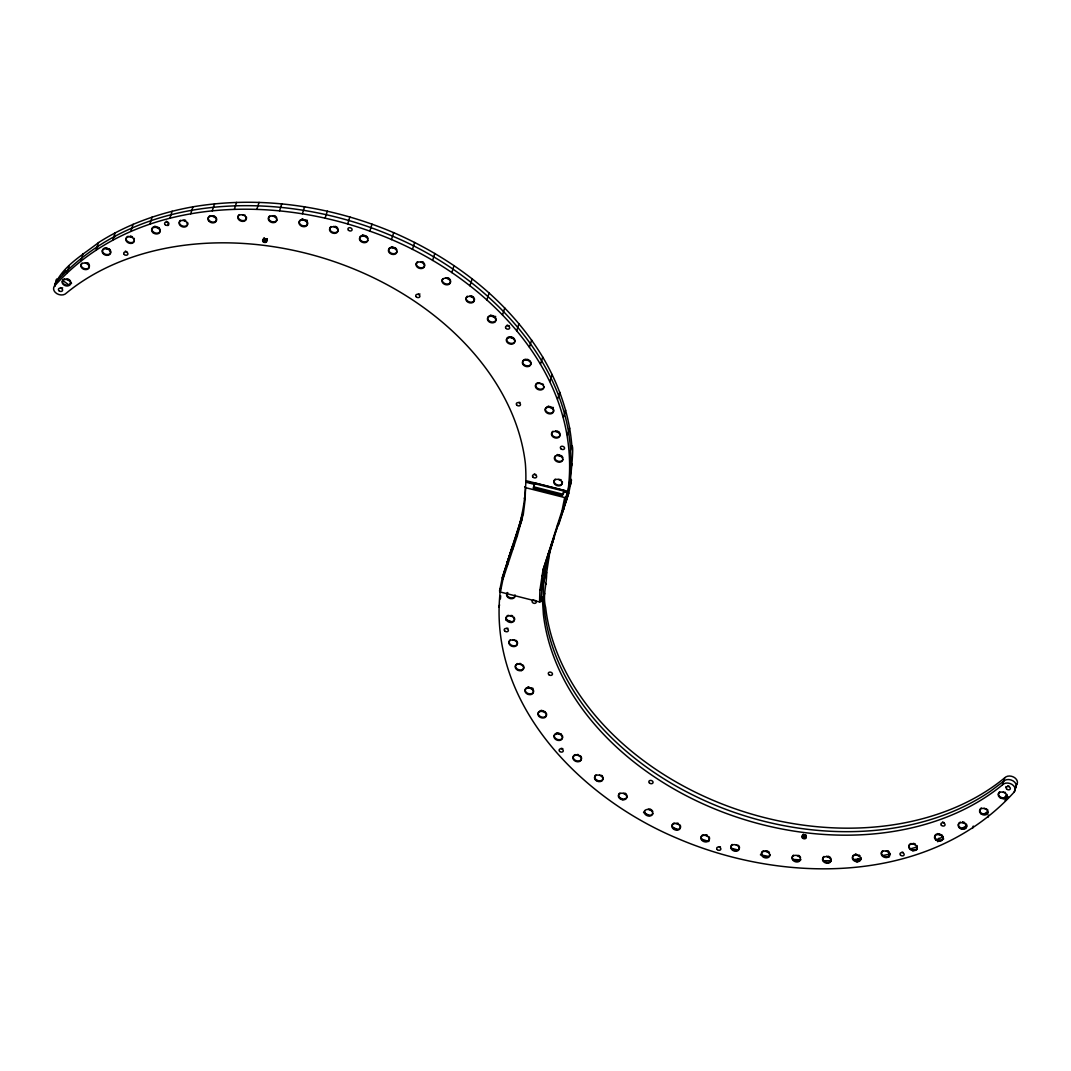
<?xml version="1.0" encoding="UTF-8"?>
<svg xmlns="http://www.w3.org/2000/svg" width="1071" height="1071" viewBox="0 0 1071 1071"><rect width="100%" height="100%" fill="white"/><g stroke="black" fill="none" stroke-linecap="round" stroke-linejoin="round"><path stroke-width="1.5" d="M570.615 478.965L571.432 479.915C566.854 504.615 575.221 444.519 571.86 446.031C569.491 414.544 558.701 384.194 542.729 357.098C508.511 300.563 453.769 258.74 393.686 232.648C330.859 205.953 260.548 195.431 192.967 206.81C159.619 212.781 127.088 224.281 98.478 242.608C82.708 255.112 61.837 266.425 54.554 285.984A7.042 5.235 17.7 0 0 56.857 293.641A7.042 5.235 17.7 0 0 66.322 293.133A264.47 196.85 17.7 0 1 342.881 264.711A264.47 196.85 17.7 0 1 525.352 463.489C527.28 487.385 523.933 511.643 516.583 534.563L517.32 535.808L503.062 578.822L500.385 592.035L539.57 601.982L540.842 601.554L542.261 597.123L543.412 614.513A264.47 196.85 17.7 0 0 725.884 813.291A264.47 196.85 17.7 0 0 1002.443 784.869A7.042 5.235 17.7 0 1 1011.908 784.36A7.042 5.235 17.7 0 1 1014.21 792.018C930.552 884.726 785.123 884.766 677.314 838.352C580.04 797.667 486.595 702.75 500.425 589.773M517.32 535.808L523.344 513.946L525.165 499.314L525.486 487.64L524.656 486.689M539.57 601.982L539.891 590.295L542.984 570.04L561.994 510.787L564.671 497.573L565.93 497.158L570.575 481.227M540.842 601.554L542.97 575.234L554.417 536.437L551.123 545.434M545.675 577.349L545.835 571.686L546.665 572.557C546.879 584.391 542.421 595.516 545.648 607.511A264.47 196.85 17.7 0 0 728.119 806.289A264.47 196.85 17.7 0 0 1004.678 777.867A7.042 5.235 17.7 0 1 1013.621 777.051A7.042 5.235 17.7 0 1 1016.981 784.253M500.398 598.957L500.679 595.784M568.34 488.242C582.53 366.643 476.126 268.004 369.803 231.135C266.21 193.891 132.269 199.086 54.554 285.984M329.922 227.882L329.761 228.712A4.297 3.2 17.7 0 0 333.402 232.461A4.297 3.2 17.7 0 0 338.034 230.72L338.195 229.904M500.385 592.035L499.568 591.085L502.245 577.845L522.086 517.32L516.583 534.563L522.072 519.569L521.256 518.592L523.09 512.835M503.424 576.974L505.003 569.223M506.556 566.492L507.748 560.602M533.96 486.877L534.737 483.021L564.002 490.438L563.226 494.293L533.96 486.877L534.215 486.06M565.93 497.158L563.252 510.398L561.994 510.787M565.997 501.777C594.485 383.391 494.106 278.527 392.562 236.156C284.766 189.728 139.337 189.781 55.679 282.49A7.042 5.235 17.7 0 0 54.862 286.412M571.432 479.915L568.755 493.155L542.984 570.04L544.242 569.652L554.417 536.437M534.737 483.021L534.389 484.36L526.062 482.245M564.002 490.438L563.654 491.776L567.349 492.714M523.076 513.156L506.864 563.453L507.667 564.471M66.951 272.784L69.187 265.782M80.874 260.641L83.11 253.626M96.243 249.61L98.478 242.608M112.95 239.797L115.186 232.795M130.876 231.269L133.112 224.254M149.9 224.053L152.136 217.052M168.602 222.741L167.732 225.472L168.495 225.338M169.901 218.23L172.136 211.215M190.732 213.812L192.967 206.81M212.272 210.853L214.508 203.851M234.348 209.367L236.584 202.352M256.826 209.354L259.062 202.352M266.786 239.502L265.996 241.631A2.155 1.607 17.7 0 1 264.39 241.564L263.118 240.627L263.988 237.882M263.453 241.015L264.323 238.271L265.26 238.833A2.155 1.607 17.7 0 0 266.358 238.98M263.881 241.336L264.765 238.592M265.996 241.631L266.893 238.887M266.425 241.43L267.308 238.699M279.544 210.826L281.78 203.811M302.357 213.758L304.592 206.757M325.102 218.149L327.338 211.134M347.647 223.959L349.882 216.944M369.803 231.135L372.039 224.134M391.45 239.663L393.686 232.648M412.429 249.449L414.664 242.448M432.59 260.454L434.826 253.452M451.801 272.583L454.037 265.581M469.941 285.77L472.191 278.768M486.89 299.92L489.126 292.919M502.513 314.928L504.749 307.926M516.717 330.698L518.953 323.696M529.409 347.138L531.644 340.123M540.494 364.113L542.729 357.098M549.892 381.517L552.127 374.502M525.259 495.565L524.335 498.443L525.165 499.314M557.563 399.229L559.798 392.214M499.568 591.085L500.505 588.14M534.59 483.731L533.197 488.108L562.462 495.538L563.855 491.147M498.845 607.23L499.595 604.887M563.426 417.128L565.662 410.126M567.456 435.107L569.692 428.105M569.625 453.033L571.86 446.031M569.919 470.785L572.155 463.77M563.226 494.293L563.48 493.477M542.462 600.429L544.697 593.428M806.128 835.849C807.601 839.731 799.207 837.763 803.344 834.229M802.795 837.348L803.678 834.617M803.237 837.669L804.107 834.938L805.7 835.326L804.83 838.058M803.732 837.91L804.616 835.166M804.281 838.044L805.151 835.3M805.338 837.964L806.209 835.233M857.001 861.994L858.112 858.5M937.768 841.752L938.892 838.245M972.522 828.392L973.258 826.049M987.89 817.374L988.627 815.031M1002.443 784.869L1004.678 777.867M1005.789 787.319L1006.03 786.542M1014.21 792.018L1016.446 785.016A7.042 5.235 17.7 0 0 1016.74 784.641M512.233 550.173L513.611 545.862L512.366 546.21L502.245 577.845L503.062 578.822M564.136 507.547C552.462 540.681 539.061 575.14 544.537 611.005A264.47 196.85 17.7 0 0 717.891 806.262A264.47 196.85 17.7 0 0 990.943 790.867L1003.554 781.361A7.042 5.235 17.7 0 1 1013.032 780.853A7.042 5.235 17.7 0 1 1015.321 788.51M367.862 240.212L367.54 240.747A4.297 3.2 17.7 0 1 362.788 241.604A4.297 3.2 17.7 0 1 359.695 238.016A4.297 3.2 17.7 0 1 364.796 236.37A4.297 3.2 17.7 0 1 367.728 240.788L367.299 241.524A4.297 3.2 17.7 0 1 362.547 242.367A4.297 3.2 17.7 0 1 359.454 238.779L359.856 237.186A4.297 3.2 17.7 0 1 360.954 235.874M396.939 251.805L396.511 252.528A4.297 3.2 17.7 0 1 391.236 253.171A4.297 3.2 17.7 0 1 388.827 248.967L389.255 248.231A4.297 3.2 17.7 0 1 389.924 247.655M652.801 813.411L652.373 814.134A4.297 3.2 17.7 0 1 647.098 814.777A4.297 3.2 17.7 0 1 644.688 810.573M672.615 824.175L672.32 824.67A4.297 3.2 17.7 0 0 674.73 828.887A4.297 3.2 17.7 0 0 680.005 828.244L680.433 827.508A4.297 3.2 17.7 0 0 680.031 824.978M62.533 274.122L65.947 270.481M1006.794 795.043L1003.38 798.685L1002.081 797.801M1004.785 798.993L1007.061 796.57M1005.053 800.519L1008.467 796.878M467.371 296.172L466.702 296.761A4.297 3.2 17.7 0 0 469.741 302.062A4.297 3.2 17.7 0 0 474.399 298.635M619.868 793.022L619.185 793.598A4.297 3.2 17.7 0 0 620.229 797.975A4.297 3.2 17.7 0 0 625.772 798.471L626.455 797.895A4.297 3.2 17.7 0 0 624.955 793.209M547.817 553.787L548.914 553.68M71.57 283.199L69.106 285.06L62.801 280.535M983.687 814.362L987.703 811.483M961.276 828.807L966.832 825.54M943.096 836.893L935.733 840.106M939.254 841.043L943.698 838.928M555.501 733.662L556.371 733.26A4.297 3.2 17.7 0 1 559.571 733.394M575.301 754.573L574.417 754.975A4.297 3.2 17.7 0 0 576.252 760.705A4.297 3.2 17.7 0 0 581.459 757.425M803.263 834.845L802.474 836.96M539.891 590.295L541.163 589.8L546.665 572.557L549.744 552.408L548.928 551.431M541.712 575.663L542.97 575.234L548.472 557.991L547.656 557.054M910.323 848.901L916.615 847.081M912.599 850.722L917.312 849.357M557.389 525.138L558.634 524.79L568.755 493.155L567.938 492.178M882.424 855.649L890.376 853.975M886.319 857.376L889.492 856.706M527.347 687.462L528.364 687.274A4.297 3.2 17.7 0 1 529.462 687.314M532.943 688.292L532.22 688.412A4.297 3.2 17.7 0 1 528.164 686.993M861.164 858.808L853.172 859.585M823.224 860.749L831.19 860.749M558.727 431.8L557.63 431.76A4.297 3.2 17.7 0 1 555.528 431.024M512.567 616.2L512.139 616.186A4.297 3.2 17.7 0 1 510.037 615.45M515.941 640.338L515.044 640.297A4.297 3.2 17.7 0 1 513.96 640.03M792.714 859.397L800.773 859.919M760.41 854.832L768.469 856.385M505.807 619.989L508.323 620.591A4.324 3.213 17.7 0 1 511.295 621.983M526.303 480.745L567.724 491.254M527.869 481.963L567.563 492.031M525.486 487.64L564.671 497.573M730.636 848.098L738.267 850.066M701.532 839.129L708.828 841.498M266.023 238.806L263.479 238.699L263.118 240.627M804.857 834.911L805.807 835.46M672.628 827.2L677.086 829.289M643.524 812.38L649.24 815.5M620.163 798.002L622.88 799.716M69.133 279.705L68.731 279.397A4.297 3.2 17.7 0 0 67.714 278.929M594.954 778.898L597.35 780.906M97.367 246.116L98.117 246.785M88.183 263.6L87.849 263.305A4.297 3.2 17.7 0 0 86.898 262.743M114.062 236.303L114.758 237.012M109.831 249.663L109.537 249.329A4.297 3.2 17.7 0 0 108.653 248.7M522.528 513.009L523.344 513.946M545.514 583.36L546.344 584.311M889.439 852.556L889.345 852.369A4.297 3.2 17.7 0 0 887.819 850.963M187.505 222.407L187.653 222.714A4.297 3.2 17.7 0 1 185.149 226.222A4.297 3.2 17.7 0 1 179.901 224.093L179.5 223.25A4.297 3.2 17.7 0 1 180.611 220.251M159.74 228.752L160.155 229.596M769.995 854.417L769.995 854.471A4.297 3.2 17.7 0 1 765.752 857.135A4.297 3.2 17.7 0 1 761.575 853.279M246.384 217.025L246.517 217.895A4.297 3.2 17.7 0 1 242.822 220.613A4.297 3.2 17.7 0 1 238.231 217.574L238.083 216.703A4.297 3.2 17.7 0 1 239.342 214.575M514.843 595.141A4.297 3.2 17.7 0 1 510.733 598.676L509.649 598.421A4.297 3.2 17.7 0 1 507.815 592.691M987.864 812.715A4.297 3.2 17.7 0 1 981.397 813.17L980.621 812.461A4.297 3.2 17.7 0 1 980.085 809.141M980.634 808.485A4.297 3.2 17.7 0 1 981.424 807.989M987.328 809.395A4.297 3.2 17.7 0 1 987.877 810.212M1006.74 794.267A4.297 3.2 17.7 0 1 1005.2 797.493A4.297 3.2 17.7 0 1 1000.528 797.078L999.658 796.436A4.297 3.2 17.7 0 1 999.712 791.817M509.234 325.691A2.155 1.607 17.7 0 1 507.199 324.982M167.786 221.884A2.155 1.607 17.7 0 1 166.313 221.202M416.632 263.105A4.297 3.2 17.7 0 1 422.402 262.716A4.297 3.2 17.7 0 1 423.888 267.402L423.219 267.978A4.297 3.2 17.7 0 1 418.132 267.777A4.297 3.2 17.7 0 1 416.204 263.827L416.873 262.341A4.297 3.2 17.7 0 1 417.556 261.752M89.455 266.545A4.297 3.2 17.7 0 1 83.658 268.339A4.297 3.2 17.7 0 1 81.945 263.105M88.625 264.015A4.297 3.2 17.7 0 1 89.455 265.688M69.602 280.04A4.297 3.2 17.7 0 1 69.28 284.819A4.297 3.2 17.7 0 1 63.122 283.32A4.297 3.2 17.7 0 1 64.514 278.808M557.04 430.97A4.297 3.2 17.7 0 1 560.133 434.558A4.297 3.2 17.7 0 1 556.974 437.276L555.889 437.236A4.297 3.2 17.7 0 1 552.02 434.665A4.297 3.2 17.7 0 1 552.971 431.238M562.315 481.548A4.297 3.2 17.7 0 1 557.121 484.828A4.297 3.2 17.7 0 1 555.287 479.098M562.114 735.268A4.297 3.2 17.7 0 1 561.405 739.124L560.535 739.512A4.297 3.2 17.7 0 1 555.447 738.28A4.297 3.2 17.7 0 1 554.818 734.237M560.588 733.863A4.297 3.2 17.7 0 1 561.458 734.505M522.688 664.783A4.297 3.2 17.7 0 1 521.764 669.79L520.747 669.977A4.297 3.2 17.7 0 1 516.329 668.184A4.297 3.2 17.7 0 1 516.061 664.529M516.731 663.94A4.297 3.2 17.7 0 1 517.614 663.551M519.73 663.404A4.297 3.2 17.7 0 1 520.814 663.672M577.416 754.439A4.297 3.2 17.7 0 1 578.501 754.694M580.375 755.805A4.297 3.2 17.7 0 1 581.044 756.581M603 777.305A4.297 3.2 17.7 0 1 602.558 779.715L601.875 780.304A4.297 3.2 17.7 0 1 595.918 779.46A4.297 3.2 17.7 0 1 595.971 774.842M601.929 775.685A4.297 3.2 17.7 0 1 602.585 776.448M531.564 688.051A4.297 3.2 17.7 0 1 531.497 693.7L530.48 693.888A4.297 3.2 17.7 0 1 525.754 691.692A4.297 3.2 17.7 0 1 526.463 687.85M673.418 823.358A4.297 3.2 17.7 0 1 674.302 822.97M677.501 823.09A4.297 3.2 17.7 0 1 678.505 823.559M703.259 834.751A4.297 3.2 17.7 0 0 701.706 835.728L701.277 836.451A4.297 3.2 17.7 0 0 704.223 840.869A4.297 3.2 17.7 0 0 709.404 839.289L709.551 838.459A4.297 3.2 17.7 0 0 709.002 836.746M706.458 834.871A4.297 3.2 17.7 0 1 707.476 835.34M730.971 846.518A4.297 3.2 17.7 0 1 735.616 844.778A4.297 3.2 17.7 0 1 739.244 848.527A4.297 3.2 17.7 0 1 734.693 850.334A4.297 3.2 17.7 0 1 731.065 846.572M514.093 617.271A4.297 3.2 17.7 0 1 511.483 621.702L510.398 621.662A4.297 3.2 17.7 0 1 506.355 618.663A4.297 3.2 17.7 0 1 508.35 615.263M511.55 615.397A4.297 3.2 17.7 0 1 512.567 615.865M517.413 642.239A4.297 3.2 17.7 0 1 514.388 645.813L513.304 645.773A4.297 3.2 17.7 0 1 509.421 643.202A4.297 3.2 17.7 0 1 510.372 639.775M516.329 640.619A4.297 3.2 17.7 0 1 516.998 641.382M515.231 595.248A4.297 3.2 17.7 0 1 510.974 597.913L509.89 597.645A4.297 3.2 17.7 0 1 507.386 592.504M761.481 853.226A4.297 3.2 17.7 0 1 765.578 851.378A4.297 3.2 17.7 0 1 769.621 854.363L769.754 855.234A4.297 3.2 17.7 0 1 765.511 857.898A4.297 3.2 17.7 0 1 761.334 854.042L761.722 852.449A4.297 3.2 17.7 0 1 763.703 850.749M860.897 857.429A4.297 3.2 17.7 0 1 857.871 861.004A4.297 3.2 17.7 0 1 852.744 857.965L852.61 857.108A4.297 3.2 17.7 0 1 853.868 854.966M854.738 854.578A4.297 3.2 17.7 0 1 856.854 854.43M858.955 855.167A4.297 3.2 17.7 0 1 859.812 855.809M889.76 853.226A4.297 3.2 17.7 0 1 887.257 856.733A4.297 3.2 17.7 0 1 882.022 854.618L881.607 853.761A4.297 3.2 17.7 0 1 882.732 850.762M917.231 848.031A4.297 3.2 17.7 0 1 913.697 849.919A4.297 3.2 17.7 0 1 909.507 847.723L909.105 846.88A4.297 3.2 17.7 0 1 911.1 843.479M913.215 843.346A4.297 3.2 17.7 0 1 915.317 844.082M916.843 845.488A4.297 3.2 17.7 0 1 917.258 846.331M966.725 826.531A4.297 3.2 17.7 0 1 959.71 827.147L959.027 826.384A4.297 3.2 17.7 0 1 960.473 822.086M962.575 821.912A4.297 3.2 17.7 0 1 964.69 822.608M966.256 823.987A4.297 3.2 17.7 0 1 966.698 824.831M649.869 808.993A4.297 3.2 17.7 0 1 650.887 809.462M651.744 810.104A4.297 3.2 17.7 0 1 652.828 811.724M546.063 712.804A4.297 3.2 17.7 0 1 545.353 716.646L544.47 717.048A4.297 3.2 17.7 0 1 539.396 715.803A4.297 3.2 17.7 0 1 538.767 711.773M539.449 711.198A4.297 3.2 17.7 0 1 540.32 710.796L541.337 710.609A4.297 3.2 17.7 0 1 543.519 710.916M544.537 711.385A4.297 3.2 17.7 0 1 545.407 712.028M943.002 838.553A4.297 3.2 17.7 0 1 935.934 839.021L935.278 838.245A4.297 3.2 17.7 0 1 935.626 834.67A4.297 3.2 17.7 0 1 940.07 834.135M941.074 834.604A4.297 3.2 17.7 0 1 941.945 835.246M942.6 836.009A4.297 3.2 17.7 0 1 943.016 836.853M824.001 856.439A4.297 3.2 17.7 0 0 822.742 858.581L822.876 859.437A4.297 3.2 17.7 0 0 827.468 862.49A4.297 3.2 17.7 0 0 831.163 859.772L831.029 858.902A4.297 3.2 17.7 0 0 829.958 857.282M828.07 856.171A4.297 3.2 17.7 0 1 829.088 856.639M800.532 859.303A4.297 3.2 17.7 0 1 796.436 861.151A4.297 3.2 17.7 0 1 792.393 858.166L792.259 857.295A4.297 3.2 17.7 0 1 793.517 855.167M798.605 855.354A4.297 3.2 17.7 0 1 800.559 857.617M944.06 822.555A2.155 1.607 17.7 0 1 942.574 821.859M507.935 628.262A2.155 1.607 17.7 0 1 506.851 628.115M1009.351 786.328A2.155 1.607 17.7 0 1 1007.865 785.632M766.903 850.869A4.297 3.2 17.7 0 1 769.447 852.757M732.323 844.443A4.297 3.2 17.7 0 0 731.212 845.755L730.824 847.348A4.297 3.2 17.7 0 0 734.452 851.097A4.297 3.2 17.7 0 0 739.084 849.357L739.485 847.763A4.297 3.2 17.7 0 0 738.28 845.287M562.824 748.616A2.155 1.607 17.7 0 1 561.231 748.227M720.422 846.826A2.155 1.607 17.7 0 1 719.324 846.666M903.174 852.382A2.155 1.607 17.7 0 1 902.13 852.007M535.125 600.389A2.155 1.607 17.7 0 1 535.62 603.107A2.155 1.607 17.7 0 1 532.233 602.089A2.155 1.607 17.7 0 1 534.054 600.068M562.891 459.499A4.297 3.2 17.7 0 1 558.794 461.347L557.71 461.079A4.297 3.2 17.7 0 1 555.193 455.938M556.746 454.961A4.297 3.2 17.7 0 1 557.763 454.773L558.861 454.814A4.297 3.2 17.7 0 1 559.946 455.081M560.963 455.55A4.297 3.2 17.7 0 1 561.833 456.192M562.489 456.969A4.297 3.2 17.7 0 1 562.904 457.812M544.041 386.484A4.297 3.2 17.7 0 1 541.913 389.014L540.882 389.201A4.297 3.2 17.7 0 1 535.928 386.591A4.297 3.2 17.7 0 1 537.749 382.775M542.836 384.007A4.297 3.2 17.7 0 1 543.492 384.77M471.454 295.904A4.297 3.2 17.7 0 1 472.458 296.372M473.328 297.015A4.297 3.2 17.7 0 1 473.998 297.792M514.87 339.815A4.297 3.2 17.7 0 1 513.759 342.814L512.875 343.202A4.297 3.2 17.7 0 1 507.44 341.595A4.297 3.2 17.7 0 1 507.841 337.352L508.725 336.963A4.297 3.2 17.7 0 1 509.742 336.776M510.827 336.816A4.297 3.2 17.7 0 1 512.929 337.552M513.799 338.195A4.297 3.2 17.7 0 1 514.468 338.958M494.012 316.24A4.297 3.2 17.7 0 1 494.829 321.501L493.945 321.902A4.297 3.2 17.7 0 1 488.871 320.657A4.297 3.2 17.7 0 1 488.242 316.628M488.925 316.052A4.297 3.2 17.7 0 1 492.995 315.771M553.64 409.537A4.297 3.2 17.7 0 1 550.614 413.111L549.53 413.071A4.297 3.2 17.7 0 1 545.929 407.649M546.612 407.074A4.297 3.2 17.7 0 1 547.482 406.672L548.499 406.498A4.297 3.2 17.7 0 1 550.681 406.806M551.699 407.275A4.297 3.2 17.7 0 1 553.225 408.68M126.914 251.712A2.155 1.607 17.7 0 1 125.427 251.029M419.966 294.003A2.155 1.607 17.7 0 1 418.373 293.949M62.68 287.871A2.155 1.607 17.7 0 1 60.565 287.577M535.821 474.44A2.155 1.607 17.7 0 1 534.295 473.81M210.358 215.646A4.297 3.2 17.7 0 0 208.363 219.046L208.778 219.89A4.297 3.2 17.7 0 0 213.49 222.085A4.297 3.2 17.7 0 0 216.65 219.368L216.516 218.497A4.297 3.2 17.7 0 0 215.445 216.891M213.557 215.78A4.297 3.2 17.7 0 1 214.575 216.248M160.141 231.282A4.297 3.2 17.7 0 1 153.073 231.751L152.417 230.988A4.297 3.2 17.7 0 1 152.751 227.413A4.297 3.2 17.7 0 1 157.196 226.865M158.213 227.333A4.297 3.2 17.7 0 1 159.084 227.976M184.694 219.983A4.297 3.2 17.7 0 1 185.711 220.452M110.219 250.092A4.297 3.2 17.7 0 1 106.685 254.563A4.297 3.2 17.7 0 1 102.923 249.208M103.579 248.606A4.297 3.2 17.7 0 1 107.636 248.258M422.643 261.953A4.297 3.2 17.7 0 1 424.143 266.625L423.46 267.214A4.297 3.2 17.7 0 1 418.373 267.014A4.297 3.2 17.7 0 1 416.445 263.064M530.935 362.279A4.297 3.2 17.7 0 1 528.927 365.68L527.909 365.867A4.297 3.2 17.7 0 1 523.184 363.671A4.297 3.2 17.7 0 1 523.893 359.829L524.777 359.428A4.297 3.2 17.7 0 1 525.794 359.24M526.892 359.294A4.297 3.2 17.7 0 1 528.994 360.017M529.85 360.659A4.297 3.2 17.7 0 1 530.52 361.436M134.37 240.761A4.297 3.2 17.7 0 1 127.315 241.229L126.646 240.466A4.297 3.2 17.7 0 1 128.239 236.222M130.341 236.075A4.297 3.2 17.7 0 1 132.443 236.811M133.982 238.231A4.297 3.2 17.7 0 1 134.384 239.074M276.84 219.997A4.297 3.2 17.7 0 1 272.744 221.844A4.297 3.2 17.7 0 1 268.701 218.859L268.567 217.989A4.297 3.2 17.7 0 1 269.825 215.86M273.895 215.579A4.297 3.2 17.7 0 1 276.854 218.31M450.65 281.325A4.297 3.2 17.7 0 1 450.061 282.878L449.392 283.454A4.297 3.2 17.7 0 1 444.304 283.253A4.297 3.2 17.7 0 1 442.377 279.303M447.558 277.724A4.297 3.2 17.7 0 1 450.516 280.455M390.808 247.254A4.297 3.2 17.7 0 1 394.008 247.388M395.012 247.856A4.297 3.2 17.7 0 1 395.882 248.499M396.551 249.262A4.297 3.2 17.7 0 1 396.953 250.105M361.837 235.486A4.297 3.2 17.7 0 1 365.037 235.607M366.054 236.075A4.297 3.2 17.7 0 1 366.911 236.718M367.581 237.481A4.297 3.2 17.7 0 1 367.996 238.338M300.509 219.876A4.297 3.2 17.7 0 0 299.251 222.005L299.398 222.875A4.297 3.2 17.7 0 0 303.441 225.861A4.297 3.2 17.7 0 0 307.524 224.026L307.685 223.196A4.297 3.2 17.7 0 0 305.61 220.077M301.393 219.475A4.297 3.2 17.7 0 1 303.508 219.341M330.35 227.159A4.297 3.2 17.7 0 1 331.019 226.57M335.103 226.302A4.297 3.2 17.7 0 1 338.061 229.033M520.037 402.401A2.155 1.607 17.7 0 1 518.94 402.254M1005.468 792.379A4.297 3.2 17.7 0 1 1003.286 792.071M986.257 808.766A4.297 3.2 17.7 0 1 984.102 808.257M859.625 855.528A4.297 3.2 17.7 0 1 855.555 854.109M914.888 844.403A4.297 3.2 17.7 0 1 912.787 843.667M888.488 851.325A4.297 3.2 17.7 0 1 886.306 851.017M964.462 822.997A4.297 3.2 17.7 0 1 962.347 822.3M650.458 809.783A4.297 3.2 17.7 0 1 648.357 809.047M545.206 711.76A4.297 3.2 17.7 0 1 544.108 711.706M543.024 711.452A4.297 3.2 17.7 0 1 541.15 710.341M941.744 834.965A4.297 3.2 17.7 0 1 940.659 834.925M939.562 834.657A4.297 3.2 17.7 0 1 937.687 833.546M829.757 857.001A4.297 3.2 17.7 0 1 826.558 856.224M561.258 734.224A4.297 3.2 17.7 0 1 560.173 734.184M559.075 733.916A4.297 3.2 17.7 0 1 557.201 732.805M579.09 755.497A4.297 3.2 17.7 0 1 576.988 754.76M521.403 664.462A4.297 3.2 17.7 0 1 519.301 663.725M625.625 793.584A4.297 3.2 17.7 0 1 623.442 793.276M678.09 823.88A4.297 3.2 17.7 0 1 675.988 823.144M707.047 835.661A4.297 3.2 17.7 0 1 704.946 834.925M768.59 851.713A4.297 3.2 17.7 0 1 765.39 850.923M799.274 855.729A4.297 3.2 17.7 0 1 797.105 855.421M736.982 844.965A4.297 3.2 17.7 0 1 735.897 844.698M601.728 775.404A4.297 3.2 17.7 0 1 599.546 775.096M561.632 455.911A4.297 3.2 17.7 0 1 560.535 455.871L559.45 455.603A4.297 3.2 17.7 0 1 557.576 454.492M561.043 479.661A4.297 3.2 17.7 0 1 558.861 479.353M541.538 383.686A4.297 3.2 17.7 0 1 539.436 382.949M215.244 216.61A4.297 3.2 17.7 0 1 212.045 215.833M185.283 220.773A4.297 3.2 17.7 0 1 183.181 220.037M158.883 227.695A4.297 3.2 17.7 0 1 157.785 227.654M156.701 227.387A4.297 3.2 17.7 0 1 154.826 226.276M109.51 249.115A4.297 3.2 17.7 0 1 108.425 249.088M107.341 248.847A4.297 3.2 17.7 0 1 105.427 247.776M423.313 262.315A4.297 3.2 17.7 0 1 421.131 262.007M528.565 360.351A4.297 3.2 17.7 0 1 526.463 359.615M132.028 237.133A4.297 3.2 17.7 0 1 129.926 236.396M512.514 337.874A4.297 3.2 17.7 0 1 510.412 337.137M245.112 215.137A4.297 3.2 17.7 0 1 242.93 214.829M275.582 216.422A4.297 3.2 17.7 0 1 272.395 215.646M495.699 316.427A4.297 3.2 17.7 0 1 490.625 315.195M553.386 407.449A4.297 3.2 17.7 0 1 552.368 407.636L551.27 407.596A4.297 3.2 17.7 0 1 548.312 406.217M473.128 296.734A4.297 3.2 17.7 0 1 469.941 295.957M449.244 278.567A4.297 3.2 17.7 0 1 446.045 277.791M366.71 236.437A4.297 3.2 17.7 0 1 362.654 235.018M395.681 248.218A4.297 3.2 17.7 0 1 391.625 246.799M307.297 220.251A4.297 3.2 17.7 0 1 302.209 219.02M336.789 227.132A4.297 3.2 17.7 0 1 333.59 226.356M56.147 283.387A7.042 5.235 17.7 0 1 56.79 278.982M88.625 263.305A4.297 3.2 17.7 0 1 85.399 262.864M69.401 279.759A4.297 3.2 17.7 0 1 66.201 278.982M307.431 223.959L307.283 224.79A4.297 3.2 17.7 0 1 303.187 226.637A4.297 3.2 17.7 0 1 299.144 223.638L299.01 222.768A4.297 3.2 17.7 0 1 303.254 220.104A4.297 3.2 17.7 0 1 307.431 223.959M329.681 228.645L329.52 229.475A4.297 3.2 17.7 0 0 333.148 233.224A4.297 3.2 17.7 0 0 337.793 231.483L337.941 230.667A4.297 3.2 17.7 0 0 334.313 226.905A4.297 3.2 17.7 0 0 329.681 228.645M709.31 839.236L709.149 840.052A4.297 3.2 17.7 0 1 703.968 841.632A4.297 3.2 17.7 0 1 701.036 837.214L701.465 836.491A4.297 3.2 17.7 0 1 706.217 835.634A4.297 3.2 17.7 0 1 709.31 839.236M264.925 238.672L264.095 241.43L264.925 238.672M389.001 249.008L388.572 249.73A4.297 3.2 17.7 0 0 390.995 253.934A4.297 3.2 17.7 0 0 396.27 253.292L396.698 252.569A4.297 3.2 17.7 0 0 394.275 248.365A4.297 3.2 17.7 0 0 389.001 249.008M652.56 814.174L652.132 814.897A4.297 3.2 17.7 0 1 646.362 815.285A4.297 3.2 17.7 0 1 644.876 810.613L645.545 810.024A4.297 3.2 17.7 0 1 650.633 810.225A4.297 3.2 17.7 0 1 652.56 814.174M672.494 824.71L672.066 825.433A4.297 3.2 17.7 0 0 674.489 829.65A4.297 3.2 17.7 0 0 679.764 829.008L680.192 828.271A4.297 3.2 17.7 0 0 677.769 824.068A4.297 3.2 17.7 0 0 672.494 824.71M443.233 278.768L442.564 279.344A4.297 3.2 17.7 0 0 443.595 283.721A4.297 3.2 17.7 0 0 449.151 284.23L449.82 283.641A4.297 3.2 17.7 0 0 448.776 279.263A4.297 3.2 17.7 0 0 443.233 278.768M467.13 296.935L466.447 297.524A4.297 3.2 17.7 0 0 469.687 302.865A4.297 3.2 17.7 0 0 474.051 299.117A4.297 3.2 17.7 0 0 467.13 296.935M602.317 780.478L601.634 781.067A4.297 3.2 17.7 0 1 594.713 778.898A4.297 3.2 17.7 0 1 599.077 775.136A4.297 3.2 17.7 0 1 602.317 780.478M619.614 793.785L618.944 794.361A4.297 3.2 17.7 0 0 619.989 798.738A4.297 3.2 17.7 0 0 625.531 799.234L626.2 798.658A4.297 3.2 17.7 0 0 625.169 794.28A4.297 3.2 17.7 0 0 619.614 793.785M494.588 322.264L493.704 322.666A4.297 3.2 17.7 0 1 487.425 319.238A4.297 3.2 17.7 0 1 493.102 316.681A4.297 3.2 17.7 0 1 494.588 322.264M508.484 337.726L507.6 338.115A4.297 3.2 17.7 0 0 507.199 342.372A4.297 3.2 17.7 0 0 512.634 343.978L513.504 343.577A4.297 3.2 17.7 0 0 513.919 339.333A4.297 3.2 17.7 0 0 508.484 337.726M524.536 360.191L523.652 360.592A4.297 3.2 17.7 0 0 522.943 364.435A4.297 3.2 17.7 0 0 527.668 366.63L528.686 366.443A4.297 3.2 17.7 0 0 530.279 362.199A4.297 3.2 17.7 0 0 524.536 360.191M545.112 717.409L544.229 717.811A4.297 3.2 17.7 0 1 538.485 715.803A4.297 3.2 17.7 0 1 540.079 711.559L541.096 711.385A4.297 3.2 17.7 0 1 545.822 713.567A4.297 3.2 17.7 0 1 545.112 717.409M556.13 734.037L555.26 734.425A4.297 3.2 17.7 0 0 554.845 738.669A4.297 3.2 17.7 0 0 560.28 740.275L561.164 739.887A4.297 3.2 17.7 0 0 561.565 735.643A4.297 3.2 17.7 0 0 556.13 734.037M575.06 755.336L574.176 755.738A4.297 3.2 17.7 0 0 575.663 761.334A4.297 3.2 17.7 0 0 581.339 758.777A4.297 3.2 17.7 0 0 575.06 755.336M538.526 383.351L537.508 383.538A4.297 3.2 17.7 0 0 535.687 387.367A4.297 3.2 17.7 0 0 540.641 389.964L541.658 389.79A4.297 3.2 17.7 0 0 543.492 385.962A4.297 3.2 17.7 0 0 538.526 383.351M548.258 407.261L547.241 407.449A4.297 3.2 17.7 0 0 545.246 410.836A4.297 3.2 17.7 0 0 549.289 413.834L550.374 413.875A4.297 3.2 17.7 0 0 553.399 410.3A4.297 3.2 17.7 0 0 548.258 407.261M521.523 670.566L520.506 670.741A4.297 3.2 17.7 0 1 515.365 667.715A4.297 3.2 17.7 0 1 518.391 664.127L519.475 664.167A4.297 3.2 17.7 0 1 523.518 667.166A4.297 3.2 17.7 0 1 521.523 670.566M528.123 688.037L527.106 688.225A4.297 3.2 17.7 0 0 525.272 692.053A4.297 3.2 17.7 0 0 530.239 694.651L531.256 694.477A4.297 3.2 17.7 0 0 533.077 690.648A4.297 3.2 17.7 0 0 528.123 688.037M555.715 431.466L554.617 431.426A4.297 3.2 17.7 0 0 551.498 434.572A4.297 3.2 17.7 0 0 555.648 437.999L556.733 438.039A4.297 3.2 17.7 0 0 559.852 434.893A4.297 3.2 17.7 0 0 555.715 431.466M558.62 455.577L557.522 455.536A4.297 3.2 17.7 0 0 554.376 458.254A4.297 3.2 17.7 0 0 557.456 461.842L558.553 462.11A4.297 3.2 17.7 0 0 562.797 459.446A4.297 3.2 17.7 0 0 558.62 455.577M511.242 622.465L510.144 622.425A4.297 3.2 17.7 0 1 505.967 618.569A4.297 3.2 17.7 0 1 510.211 615.892L511.309 616.16A4.297 3.2 17.7 0 1 514.388 619.748A4.297 3.2 17.7 0 1 511.242 622.465M513.116 640.003L512.032 639.963A4.297 3.2 17.7 0 0 508.912 643.109A4.297 3.2 17.7 0 0 513.049 646.536L514.147 646.576A4.297 3.2 17.7 0 0 517.266 643.43A4.297 3.2 17.7 0 0 513.116 640.003M559.116 479.594L558.031 479.326A4.297 3.2 17.7 0 0 554.162 483.436A4.297 3.2 17.7 0 0 561.204 485.15A4.297 3.2 17.7 0 0 559.116 479.594M1000.274 797.841L999.417 797.199A4.297 3.2 17.7 0 1 1001.01 792.045A4.297 3.2 17.7 0 1 1006.606 796.181A4.297 3.2 17.7 0 1 1000.274 797.841M69.347 280.803L68.477 280.16A4.297 3.2 17.7 0 0 62.158 281.82A4.297 3.2 17.7 0 0 67.754 285.97A4.297 3.2 17.7 0 0 69.347 280.803M981.156 813.933L980.38 813.224A4.297 3.2 17.7 0 1 982.83 808.377A4.297 3.2 17.7 0 1 987.837 812.969A4.297 3.2 17.7 0 1 981.156 813.933M88.384 264.778L87.608 264.068A4.297 3.2 17.7 0 0 80.927 265.046A4.297 3.2 17.7 0 0 85.934 269.624A4.297 3.2 17.7 0 0 88.384 264.778M959.469 827.91L958.786 827.147A4.297 3.2 17.7 0 1 961.959 822.635A4.297 3.2 17.7 0 1 966.377 827.562A4.297 3.2 17.7 0 1 959.469 827.91M109.978 250.855L109.296 250.092A4.297 3.2 17.7 0 0 102.388 250.453A4.297 3.2 17.7 0 0 106.805 255.367A4.297 3.2 17.7 0 0 109.978 250.855M942.36 836.772L941.704 836.009A4.297 3.2 17.7 0 0 936.161 834.938A4.297 3.2 17.7 0 0 935.037 839.021L935.693 839.784A4.297 3.2 17.7 0 0 941.235 840.842A4.297 3.2 17.7 0 0 942.36 836.772M916.602 846.251L915.933 845.488A4.297 3.2 17.7 0 0 910.859 844.243A4.297 3.2 17.7 0 0 908.851 847.643L909.266 848.486A4.297 3.2 17.7 0 0 915.009 850.494A4.297 3.2 17.7 0 0 916.602 846.251M152.832 232.527L152.162 231.751A4.297 3.2 17.7 0 1 153.755 227.507A4.297 3.2 17.7 0 1 159.499 229.515L159.914 230.359A4.297 3.2 17.7 0 1 157.906 233.759A4.297 3.2 17.7 0 1 152.832 232.527M133.728 238.994L133.072 238.217A4.297 3.2 17.7 0 0 127.529 237.16A4.297 3.2 17.7 0 0 126.405 241.229L127.061 241.992A4.297 3.2 17.7 0 0 132.603 243.063A4.297 3.2 17.7 0 0 133.728 238.994M889.519 853.989L889.104 853.145A4.297 3.2 17.7 0 0 883.856 851.017A4.297 3.2 17.7 0 0 881.366 854.524L881.768 855.381A4.297 3.2 17.7 0 0 887.016 857.51A4.297 3.2 17.7 0 0 889.519 853.989M860.642 858.192L860.241 857.349A4.297 3.2 17.7 0 0 855.515 855.153A4.297 3.2 17.7 0 0 852.355 857.871L852.489 858.741A4.297 3.2 17.7 0 0 857.63 861.767A4.297 3.2 17.7 0 0 860.642 858.192M208.524 220.653L208.109 219.809A4.297 3.2 17.7 0 1 211.134 216.235A4.297 3.2 17.7 0 1 216.275 219.274L216.409 220.131A4.297 3.2 17.7 0 1 213.249 222.848A4.297 3.2 17.7 0 1 208.524 220.653M187.398 223.478L186.997 222.634A4.297 3.2 17.7 0 0 181.749 220.506A4.297 3.2 17.7 0 0 179.245 224.013L179.66 224.87A4.297 3.2 17.7 0 0 184.908 226.985A4.297 3.2 17.7 0 0 187.398 223.478M830.922 860.535L830.788 859.665A4.297 3.2 17.7 0 0 826.196 856.626A4.297 3.2 17.7 0 0 822.501 859.344L822.635 860.214A4.297 3.2 17.7 0 0 827.227 863.253A4.297 3.2 17.7 0 0 830.922 860.535M800.439 859.25L800.305 858.38A4.297 3.2 17.7 0 0 795.713 855.341A4.297 3.2 17.7 0 0 792.018 858.058L792.152 858.929A4.297 3.2 17.7 0 0 796.744 861.968A4.297 3.2 17.7 0 0 800.439 859.25M276.746 219.943L276.613 219.073A4.297 3.2 17.7 0 0 272.021 216.034A4.297 3.2 17.7 0 0 268.326 218.752L268.46 219.622A4.297 3.2 17.7 0 0 273.051 222.661A4.297 3.2 17.7 0 0 276.746 219.943M246.263 218.658L246.129 217.801A4.297 3.2 17.7 0 0 241.537 214.749A4.297 3.2 17.7 0 0 237.842 217.48L237.976 218.337A4.297 3.2 17.7 0 0 242.568 221.389A4.297 3.2 17.7 0 0 246.263 218.658M165.188 224.696A2.155 1.607 17.7 0 0 168.723 224.468A2.155 1.607 17.7 0 0 166.166 222.099A2.155 1.607 17.7 0 0 165.188 224.696M506.088 328.476A2.155 1.607 17.7 0 0 509.609 328.248A2.155 1.607 17.7 0 0 507.052 325.879A2.155 1.607 17.7 0 0 506.088 328.476M559.678 751.414A2.155 1.607 17.7 0 0 563.212 751.173A2.155 1.607 17.7 0 0 560.655 748.816A2.155 1.607 17.7 0 0 559.678 751.414M1006.74 789.14A2.155 1.607 17.7 0 0 1010.274 788.899A2.155 1.607 17.7 0 0 1007.717 786.542A2.155 1.607 17.7 0 0 1006.74 789.14M717.275 849.611A2.155 1.607 17.7 0 0 720.796 849.383A2.155 1.607 17.7 0 0 718.239 847.014A2.155 1.607 17.7 0 0 717.275 849.611M900.577 855.193A2.155 1.607 17.7 0 0 904.098 854.966A2.155 1.607 17.7 0 0 901.541 852.596A2.155 1.607 17.7 0 0 900.577 855.193M941.449 825.366A2.155 1.607 17.7 0 0 944.983 825.139A2.155 1.607 17.7 0 0 942.426 822.769A2.155 1.607 17.7 0 0 941.449 825.366M802.554 838.111A2.155 1.607 17.7 0 0 806.088 837.883A2.155 1.607 17.7 0 0 803.531 835.514A2.155 1.607 17.7 0 0 802.554 838.111M504.789 631.06A2.155 1.607 17.7 0 0 508.323 630.819A2.155 1.607 17.7 0 0 505.766 628.463A2.155 1.607 17.7 0 0 504.789 631.06M649.454 783.008A2.155 1.607 17.7 0 0 652.989 782.767A2.155 1.607 17.7 0 0 650.418 780.398A2.155 1.607 17.7 0 0 649.454 783.008M548.874 674.69A2.155 1.607 17.7 0 0 552.408 674.462A2.155 1.607 17.7 0 0 549.851 672.093A2.155 1.607 17.7 0 0 548.874 674.69M124.303 254.523A2.155 1.607 17.7 0 0 127.837 254.296A2.155 1.607 17.7 0 0 125.28 251.926A2.155 1.607 17.7 0 0 124.303 254.523M263.212 241.778A2.155 1.607 17.7 0 0 266.733 241.537A2.155 1.607 17.7 0 0 264.176 239.181A2.155 1.607 17.7 0 0 263.212 241.778M348.49 230.278A2.155 1.607 17.7 0 0 352.024 230.051A2.155 1.607 17.7 0 0 349.467 227.681A2.155 1.607 17.7 0 0 348.49 230.278M59.025 290.763A2.155 1.607 17.7 0 0 62.546 290.522A2.155 1.607 17.7 0 0 59.989 288.153A2.155 1.607 17.7 0 0 59.025 290.763M560.963 448.843A2.155 1.607 17.7 0 0 564.497 448.602A2.155 1.607 17.7 0 0 561.94 446.232A2.155 1.607 17.7 0 0 560.963 448.843M416.311 296.895A2.155 1.607 17.7 0 0 419.845 296.654A2.155 1.607 17.7 0 0 417.288 294.297A2.155 1.607 17.7 0 0 416.311 296.895M516.891 405.199A2.155 1.607 17.7 0 0 520.412 404.972A2.155 1.607 17.7 0 0 517.855 402.602A2.155 1.607 17.7 0 0 516.891 405.199M532.822 476.943A2.155 1.607 17.7 0 0 536.464 477.278A2.155 1.607 17.7 0 0 534.469 474.64A2.155 1.607 17.7 0 0 532.822 476.943"/></g></svg>
